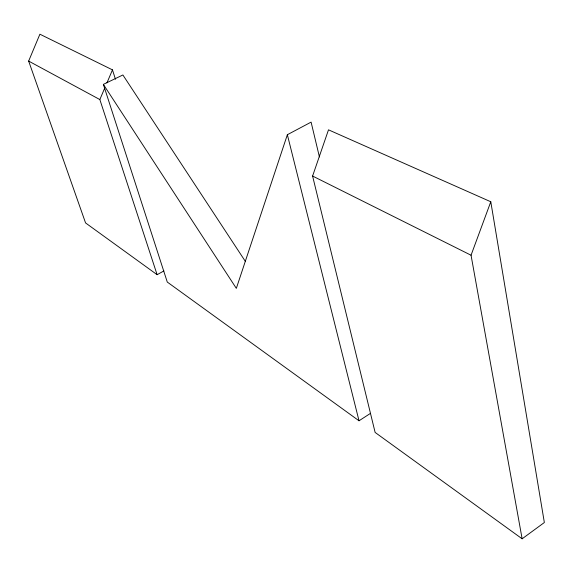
<?xml version="1.0" encoding="UTF-8"?>
<svg xmlns="http://www.w3.org/2000/svg" width="573" height="573" viewBox="0 0 573 573"><rect width="100%" height="100%" fill="white"/><g stroke="black" fill="none" stroke-linecap="round" stroke-linejoin="round"><path stroke-width="0.86" d="M319.419 156.938L311.103 122.121L287.36 134.712L236.334 288.362L103.362 84.381L122.887 74.977L245.459 261.546M312.593 176.04L328.501 129.827L490.789 201.76L544.35 522.519L522.132 538.799L375.129 432.436L312.593 176.04L471.049 255.229L522.132 538.799M471.049 255.229L490.789 201.76M163.899 270.929L157.109 274.696L85.563 222.933L28.65 61.082L39.895 34.201L112.473 69.863L115.452 79.239M157.109 274.696L99.845 99.559L104.573 88.435M106.943 82.87L112.473 69.863M103.362 84.381L167.28 282.059L359.02 420.783L370.466 413.369M28.65 61.082L99.845 99.559M287.36 134.712L359.02 420.783"/></g></svg>
